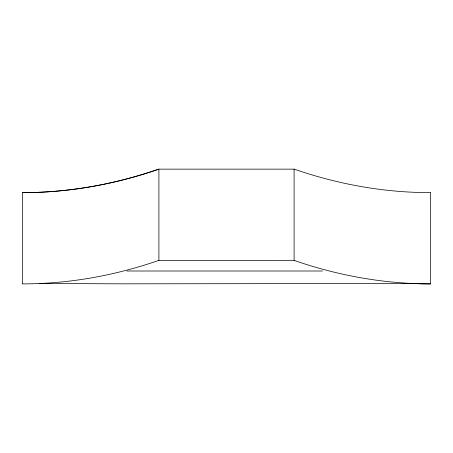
<?xml version="1.0" encoding="UTF-8"?>
<svg xmlns="http://www.w3.org/2000/svg" width="453" height="453" viewBox="0 0 453 453"><rect width="100%" height="100%" fill="white"/><g stroke="black" fill="none" stroke-linecap="round" stroke-linejoin="round"><path stroke-width="0.68" d="M413.317 283.482L121.444 283.833L39.683 283.482M22.65 283.901A2746.522 1047.336 90 0 0 158.901 260.373L294.099 260.413A2746.522 1047.336 90 0 0 430.35 283.901A2746.522 1047.336 -90 0 1 410.695 283.391M126.982 271.007L322.553 271.007M430.35 192.587L430.35 283.844M294.099 260.413L294.099 169.15L158.901 169.15L158.901 260.413M22.65 192.587L22.65 283.844M430.35 192.644A2746.522 1047.336 -90 0 1 294.099 169.116M22.65 192.644A2746.522 1047.336 -90 0 0 158.901 169.116A2746.522 1047.336 90 0 1 22.65 192.644"/></g></svg>
